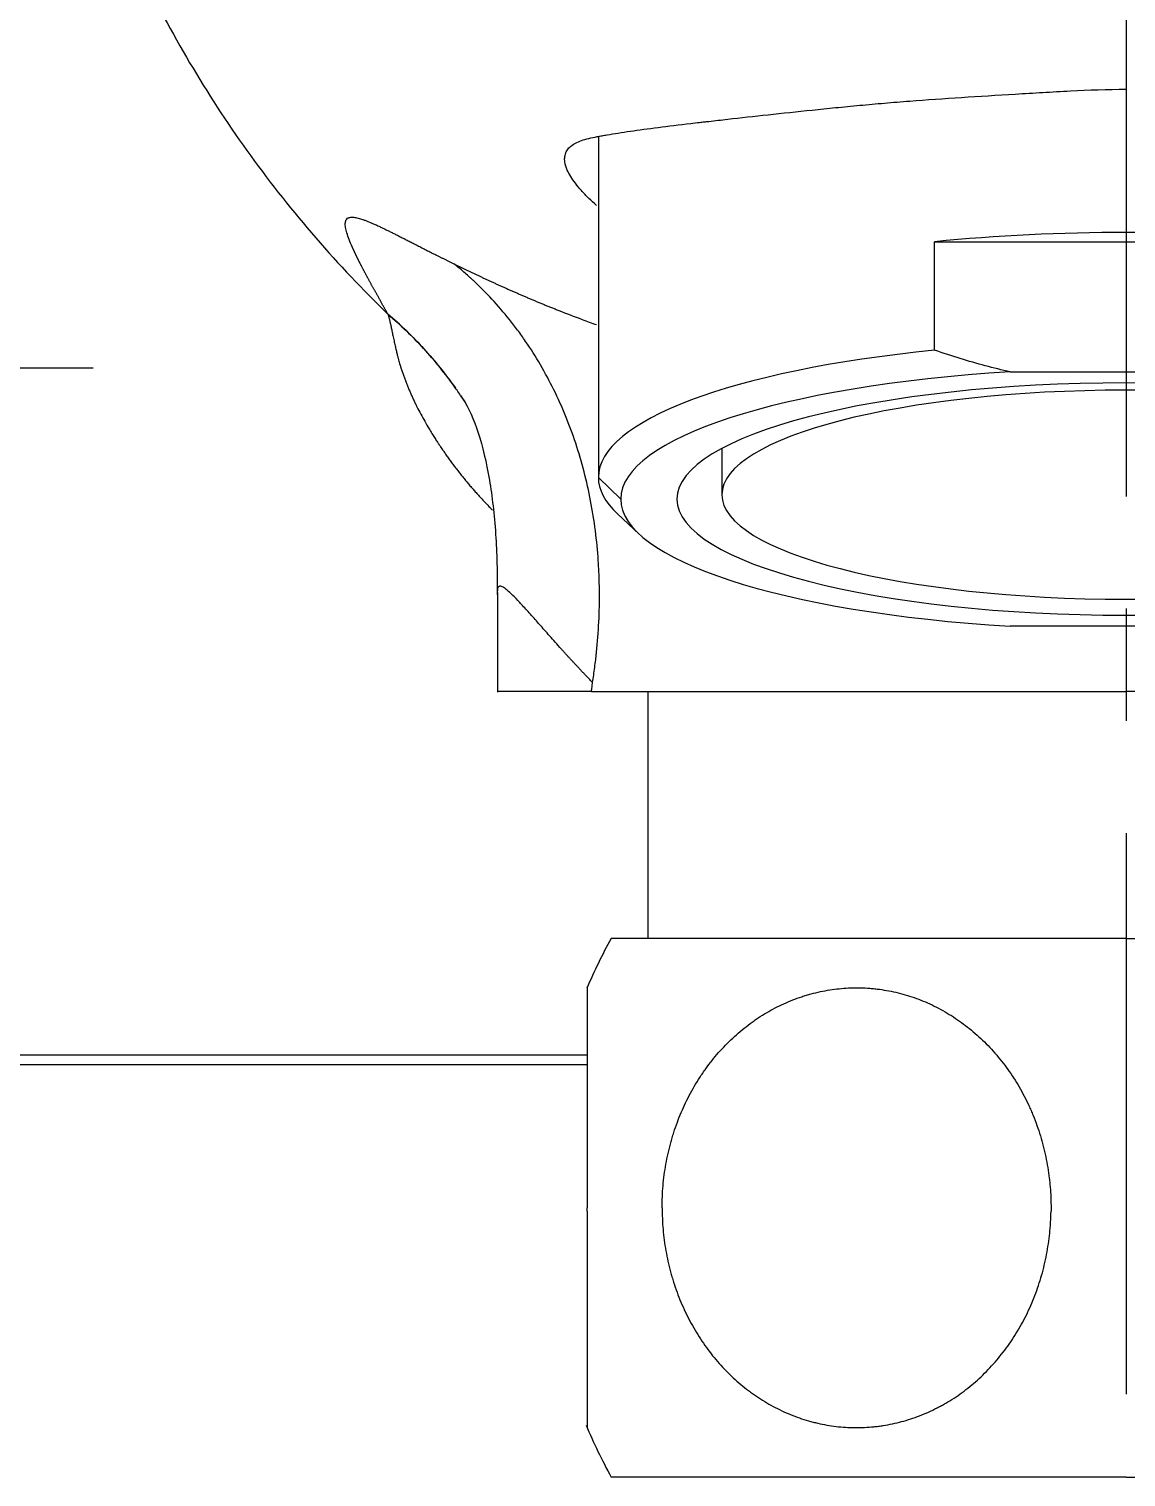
# Model space of a CAD drawing. Extents: x 1171 to 2300, y 0 to 827.
# Drawn here: x 1423.33 to 1447.75, y 225.78 to 258.04 of the extents above; entities that cross this region are included whole.
import ezdxf

# ---------------------------------------------------------------- set-up
doc = ezdxf.new("R2010")
doc.units = 0
doc.header["$LTSCALE"] = 10
doc.header["$MEASUREMENT"] = 0
doc.linetypes.add('CENTER', pattern=[2, 1.25, -0.25, 0.25, -0.25])
doc.layers.add('1', color=7, linetype='CONTINUOUS')

msp = doc.modelspace()

# ---------------------------------------------------------------- linework, layer by layer
at = {"layer": '1', "color": 1, "linetype": 'CENTER', "lineweight": -3}
for p, q in [((1447.754, 340.123), (1447.754, 182.282)), ((1424.754, 250.477), (1360.754, 250.477))]:
    msp.add_line(p, q, dxfattribs=at)
at = {"layer": '1', "color": 7, "linetype": 'Continuous', "lineweight": -3}
for p, q in [((1436.004, 255.631), (1436.004, 248.046)), ((1443.493, 253.295), (1452.015, 253.295)), ((1443.493, 250.88), (1443.493, 253.295)), ((1445.173, 250.397), (1450.335, 250.397)), ((1438.754, 248.691), (1438.754, 247.66)), ((1436.504, 247.563), (1436.004, 248.046)), ((1436.434, 247.231), (1436.915, 246.783)), ((1450.335, 244.729), (1445.173, 244.729)), ((1437.104, 243.277), (1437.104, 237.777)), ((1447.754, 237.777), (1436.288, 237.777)), ((1447.754, 237.777), (1459.22, 237.777)), ((1435.754, 234.963), (1421.312, 234.963)), ((1447.754, 225.777), (1436.288, 225.777)), ((1447.754, 225.777), (1459.22, 225.777))]:
    msp.add_line(p, q, dxfattribs=at)
for start, end in [(151.3146, 156.9847), (202.7959, 208.6854)]:
    msp.add_arc((1447.254, 231.777), 12.5, start, end, dxfattribs=at)
for centre, major_axis, start_param, end_param in [((1447.754, 250.461), (-11.75, 0), 4.34125, 5.083528), ((1447.754, 248.046), (-11.75, 0), 5.083528, 6.283185), ((1447.754, 247.563), (-11.25, 0), 4.943845, 6.283185), ((1447.754, 247.563), (-10, 0), 3.141593, 6.283185), ((1447.754, 247.66), (-9, 0), 3.141593, 6.283185), ((1447.754, 248.046), (11.75, 0), 3.141593, 3.412865), ((1447.754, 247.563), (11.25, 0), 3.141593, 4.480933), ((1447.754, 247.563), (10, 0), 3.141593, 6.283185), ((1447.754, 247.66), (9, 0), 3.141593, 6.283185)]:
    msp.add_ellipse(centre, major_axis=major_axis, ratio=0.258819, start_param=start_param, end_param=end_param, dxfattribs=at)
for points, knots in [([(1423.361, 268.164), (1423.504, 266.612), (1423.792, 265.075), (1424.423, 262.826), (1424.668, 262.085), (1425.22, 260.629), (1425.529, 259.913), (1426.548, 257.811), (1427.351, 256.471), (1429.176, 253.948), (1430.198, 252.767), (1431.318, 251.684)], [0, 0, 0, 0, 0.25, 0.25, 0.375, 0.375, 0.5, 0.5, 0.75, 0.75, 1, 1, 1, 1]), ([(1435.961, 254.105), (1435.902, 254.158), (1435.846, 254.21), (1435.764, 254.291), (1435.735, 254.32), (1435.68, 254.377), (1435.653, 254.406), (1435.578, 254.49), (1435.533, 254.545), (1435.413, 254.702), (1435.353, 254.8), (1435.274, 254.981), (1435.254, 255.064), (1435.254, 255.177), (1435.259, 255.212), (1435.272, 255.254), (1435.275, 255.263), (1435.281, 255.279), (1435.285, 255.287), (1435.296, 255.311), (1435.305, 255.326), (1435.356, 255.4), (1435.417, 255.45), (1435.536, 255.513), (1435.58, 255.533), (1435.678, 255.567), (1435.732, 255.582), (1435.849, 255.61), (1435.913, 255.623), (1436.015, 255.644), (1436.05, 255.65), (1436.123, 255.664), (1436.161, 255.671), (1436.356, 255.704), (1436.529, 255.731), (1436.908, 255.786), (1437.115, 255.814), (1437.563, 255.871), (1437.804, 255.9), (1438.127, 255.938), (1438.193, 255.946), (1438.293, 255.958), (1438.327, 255.962), (1438.395, 255.969), (1438.565, 255.989), (1438.741, 256.009), (1439.173, 256.058), (1439.474, 256.091), (1440.101, 256.16), (1440.428, 256.195), (1440.938, 256.247), (1441.111, 256.265), (1441.376, 256.291), (1441.465, 256.3), (1441.645, 256.317), (1441.916, 256.343), (1442.192, 256.368), (1442.562, 256.4), (1442.749, 256.415), (1443.316, 256.459), (1443.701, 256.486), (1444.484, 256.537), (1444.883, 256.561), (1445.39, 256.591), (1445.493, 256.598), (1445.697, 256.61), (1445.799, 256.616), (1446.105, 256.634), (1446.31, 256.646), (1446.927, 256.677), (1447.339, 256.692), (1447.754, 256.693)], [0, 0, 0, 0, 0.022382, 0.022382, 0.035246, 0.035246, 0.048109, 0.048109, 0.073836, 0.073836, 0.125289, 0.125289, 0.176743, 0.176743, 0.20247, 0.20247, 0.208901, 0.208901, 0.215333, 0.215333, 0.228197, 0.228197, 0.27965, 0.27965, 0.305377, 0.305377, 0.331104, 0.331104, 0.35683, 0.35683, 0.369694, 0.369694, 0.382557, 0.382557, 0.434011, 0.434011, 0.485464, 0.485464, 0.536918, 0.536918, 0.549781, 0.549781, 0.556213, 0.556213, 0.562645, 0.588371, 0.588371, 0.639825, 0.639825, 0.691279, 0.691279, 0.717005, 0.717005, 0.729869, 0.729869, 0.742732, 0.768459, 0.768459, 0.794186, 0.794186, 0.845639, 0.845639, 0.897093, 0.897093, 0.909956, 0.909956, 0.92282, 0.92282, 0.948546, 0.948546, 1, 1, 1, 1]), ([(1431.318, 251.684), (1431.313, 251.694), (1431.301, 251.714), (1431.284, 251.745), (1431.267, 251.775), (1431.25, 251.804), (1431.233, 251.834), (1431.217, 251.863), (1431.201, 251.892), (1431.184, 251.921), (1431.169, 251.949), (1431.153, 251.977), (1431.137, 252.005), (1431.122, 252.033), (1431.106, 252.06), (1431.091, 252.087), (1431.076, 252.114), (1431.061, 252.14), (1431.047, 252.167), (1431.032, 252.193), (1431.018, 252.219), (1431.004, 252.244), (1430.99, 252.269), (1430.976, 252.294), (1430.963, 252.319), (1430.949, 252.344), (1430.936, 252.368), (1430.923, 252.392), (1430.91, 252.416), (1430.897, 252.44), (1430.884, 252.463), (1430.872, 252.486), (1430.859, 252.509), (1430.847, 252.532), (1430.835, 252.554), (1430.823, 252.576), (1430.812, 252.598), (1430.8, 252.62), (1430.789, 252.641), (1430.778, 252.663), (1430.767, 252.684), (1430.756, 252.705), (1430.745, 252.725), (1430.734, 252.745), (1430.724, 252.766), (1430.714, 252.786), (1430.704, 252.805), (1430.694, 252.825), (1430.684, 252.844), (1430.674, 252.863), (1430.665, 252.882), (1430.656, 252.9), (1430.646, 252.919), (1430.637, 252.937), (1430.629, 252.955), (1430.62, 252.973), (1430.611, 252.99), (1430.603, 253.008), (1430.595, 253.025), (1430.587, 253.042), (1430.579, 253.058), (1430.571, 253.075), (1430.564, 253.091), (1430.556, 253.107), (1430.549, 253.123), (1430.542, 253.139), (1430.535, 253.154), (1430.502, 253.227), (1430.452, 253.348), (1430.401, 253.495), (1430.373, 253.615), (1430.366, 253.709), (1430.381, 253.777), (1430.411, 253.814), (1430.445, 253.831), (1430.473, 253.839), (1430.506, 253.843), (1430.542, 253.843), (1430.583, 253.838), (1430.629, 253.83), (1430.679, 253.817), (1430.733, 253.8), (1430.792, 253.78), (1430.856, 253.756), (1430.924, 253.728), (1430.996, 253.697), (1431.074, 253.662), (1431.139, 253.632), (1431.19, 253.607), (1431.225, 253.59), (1431.261, 253.573), (1431.297, 253.555), (1431.334, 253.537), (1431.372, 253.518), (1431.411, 253.499), (1431.45, 253.48), (1431.49, 253.46), (1431.531, 253.439), (1431.572, 253.418), (1431.614, 253.397), (1431.657, 253.375), (1431.7, 253.353), (1431.745, 253.33), (1431.79, 253.307), (1431.836, 253.284), (1431.882, 253.26), (1431.929, 253.236), (1431.977, 253.211), (1432.026, 253.186), (1432.075, 253.161), (1432.126, 253.135), (1432.177, 253.109), (1432.228, 253.083), (1432.281, 253.056), (1432.334, 253.029), (1432.388, 253.002), (1432.443, 252.975), (1432.499, 252.947), (1432.555, 252.919), (1432.612, 252.89), (1432.67, 252.861), (1432.729, 252.833), (1432.769, 252.813), (1432.789, 252.803)], [0, 0, 0, 0, 0.004079, 0.008148, 0.012208, 0.016258, 0.020298, 0.024329, 0.028351, 0.032363, 0.036366, 0.040359, 0.044342, 0.048317, 0.052282, 0.056238, 0.060184, 0.064122, 0.06805, 0.071968, 0.075878, 0.079779, 0.08367, 0.087552, 0.091426, 0.09529, 0.099145, 0.102991, 0.106828, 0.110656, 0.114475, 0.118286, 0.122087, 0.125879, 0.129663, 0.133437, 0.137203, 0.14096, 0.144708, 0.148447, 0.152177, 0.155899, 0.159611, 0.163315, 0.167011, 0.170697, 0.174375, 0.178045, 0.181706, 0.185358, 0.189001, 0.192636, 0.196263, 0.199881, 0.20349, 0.207091, 0.210684, 0.214268, 0.217843, 0.221411, 0.224969, 0.22852, 0.232062, 0.235596, 0.239122, 0.242639, 0.246148, 0.249649, 0.292843, 0.335315, 0.377106, 0.418255, 0.458799, 0.498777, 0.516582, 0.534386, 0.552191, 0.570002, 0.587822, 0.605653, 0.6235, 0.641364, 0.659249, 0.677158, 0.695094, 0.71306, 0.731059, 0.749093, 0.756356, 0.763611, 0.770859, 0.7781, 0.785333, 0.79256, 0.79978, 0.806993, 0.8142, 0.821401, 0.828596, 0.835785, 0.842969, 0.850147, 0.85732, 0.864488, 0.871652, 0.87881, 0.885965, 0.893115, 0.900261, 0.907404, 0.914542, 0.921678, 0.92881, 0.935939, 0.943066, 0.95019, 0.957311, 0.96443, 0.971547, 0.978663, 0.985777, 0.992889, 1, 1, 1, 1]), ([(1435.875, 243.477), (1435.893, 243.59), (1435.917, 243.758), (1435.942, 243.954), (1435.952, 244.044), (1435.956, 244.079), (1435.957, 244.093), (1435.958, 244.1), (1435.96, 244.121), (1435.962, 244.135), (1435.987, 244.374), (1436.004, 244.6), (1436.026, 245.053), (1436.033, 245.393), (1436.025, 245.733), (1436.017, 245.96), (1436.011, 246.073), (1435.974, 246.636), (1435.916, 247.084), (1435.748, 247.961), (1435.638, 248.391), (1435.363, 249.219), (1435.2, 249.618), (1434.826, 250.378), (1434.615, 250.739), (1434.327, 251.16), (1434.268, 251.243), (1434.147, 251.406), (1433.963, 251.645), (1433.769, 251.871), (1433.501, 252.16), (1433.355, 252.306), (1433.204, 252.445), (1433.191, 252.458), (1433.187, 252.462), (1433.178, 252.47), (1433.156, 252.49), (1433.098, 252.542), (1433.044, 252.589), (1432.936, 252.683), (1432.862, 252.744), (1432.787, 252.804)], [0, 0, 0, 0, 0.03125, 0.046875, 0.054688, 0.056641, 0.056641, 0.058594, 0.058594, 0.0625, 0.0625, 0.125, 0.125, 0.1875, 0.21875, 0.21875, 0.25, 0.25, 0.375, 0.375, 0.5, 0.5, 0.625, 0.625, 0.75, 0.75, 0.78125, 0.78125, 0.8125, 0.875, 0.875, 0.9375, 0.941406, 0.941406, 0.943359, 0.943359, 0.945313, 0.953125, 0.96875, 0.96875, 1, 1, 1, 1]), ([(1432.789, 252.803), (1432.799, 252.798), (1432.818, 252.789), (1432.848, 252.774), (1432.878, 252.759), (1432.909, 252.745), (1432.939, 252.73), (1432.97, 252.715), (1433.001, 252.7), (1433.032, 252.685), (1433.063, 252.67), (1433.094, 252.655), (1433.125, 252.64), (1433.157, 252.625), (1433.189, 252.61), (1433.221, 252.594), (1433.253, 252.579), (1433.285, 252.564), (1433.318, 252.549), (1433.351, 252.533), (1433.383, 252.518), (1433.416, 252.502), (1433.45, 252.487), (1433.483, 252.471), (1433.516, 252.456), (1433.55, 252.44), (1433.584, 252.424), (1433.618, 252.409), (1433.652, 252.393), (1433.687, 252.377), (1433.721, 252.361), (1433.756, 252.346), (1433.791, 252.33), (1433.826, 252.314), (1433.861, 252.298), (1433.897, 252.282), (1433.932, 252.266), (1433.968, 252.25), (1434.004, 252.234), (1434.04, 252.218), (1434.076, 252.202), (1434.113, 252.186), (1434.15, 252.17), (1434.186, 252.154), (1434.223, 252.138), (1434.261, 252.122), (1434.298, 252.105), (1434.336, 252.089), (1434.373, 252.073), (1434.411, 252.057), (1434.449, 252.041), (1434.487, 252.024), (1434.526, 252.008), (1434.564, 251.992), (1434.603, 251.976), (1434.642, 251.959), (1434.681, 251.943), (1434.721, 251.927), (1434.76, 251.911), (1434.8, 251.894), (1434.84, 251.878), (1434.88, 251.862), (1434.92, 251.846), (1434.96, 251.829), (1435.001, 251.813), (1435.042, 251.797), (1435.083, 251.781), (1435.277, 251.704), (1435.566, 251.593), (1435.856, 251.487), (1435.966, 251.448)], [0, 0, 0, 0, 0.012557, 0.025088, 0.037595, 0.050077, 0.062535, 0.074968, 0.087378, 0.099763, 0.112124, 0.124461, 0.136775, 0.149065, 0.161332, 0.173576, 0.185796, 0.197994, 0.210169, 0.222321, 0.234451, 0.246558, 0.258643, 0.270707, 0.282748, 0.294768, 0.306766, 0.318742, 0.330698, 0.342632, 0.354546, 0.366438, 0.37831, 0.390162, 0.401993, 0.413804, 0.425595, 0.437367, 0.449118, 0.46085, 0.472563, 0.484257, 0.495932, 0.507588, 0.519225, 0.530844, 0.542444, 0.554027, 0.565591, 0.577138, 0.588666, 0.600178, 0.611672, 0.623149, 0.63461, 0.646053, 0.65748, 0.668891, 0.680285, 0.691663, 0.703026, 0.714373, 0.725704, 0.73702, 0.748321, 0.759607, 0.770878, 0.782134, 0.919145, 1, 1, 1, 1]), ([(1432.977, 249.81), (1432.925, 249.889), (1432.872, 249.967), (1432.601, 250.351), (1432.365, 250.643), (1431.863, 251.191), (1431.597, 251.447), (1431.318, 251.684)], [0, 0, 0, 0, 0.110815, 0.110815, 0.555407, 0.555407, 1, 1, 1, 1]), ([(1431.319, 251.679), (1431.319, 251.679), (1431.32, 251.676), (1431.322, 251.67), (1431.325, 251.661), (1431.329, 251.648), (1431.334, 251.631), (1431.339, 251.611), (1431.346, 251.587), (1431.352, 251.561), (1431.36, 251.531), (1431.368, 251.497), (1431.376, 251.461), (1431.385, 251.421), (1431.394, 251.378), (1431.404, 251.333), (1431.414, 251.284), (1431.424, 251.232), (1431.44, 251.158), (1431.459, 251.065), (1431.483, 250.958), (1431.505, 250.862), (1431.526, 250.777), (1431.545, 250.703), (1431.562, 250.64), (1431.577, 250.587), (1431.59, 250.545), (1431.6, 250.513), (1431.614, 250.468), (1431.635, 250.407), (1431.663, 250.325), (1431.692, 250.245), (1431.722, 250.164), (1431.754, 250.085), (1431.786, 250.006), (1431.82, 249.927), (1431.855, 249.849), (1431.89, 249.771), (1431.927, 249.694), (1431.979, 249.589), (1432.048, 249.457), (1432.137, 249.295), (1432.222, 249.15), (1432.295, 249.029), (1432.354, 248.936), (1432.406, 248.855), (1432.451, 248.786), (1432.489, 248.729), (1432.52, 248.683), (1432.543, 248.649), (1432.575, 248.603), (1432.618, 248.541), (1432.676, 248.46), (1432.735, 248.378), (1432.796, 248.298), (1432.857, 248.217), (1432.92, 248.137), (1432.983, 248.058), (1433.047, 247.979), (1433.113, 247.9), (1433.179, 247.823), (1433.247, 247.745), (1433.315, 247.669), (1433.428, 247.545), (1433.539, 247.428), (1433.629, 247.337), (1433.647, 247.319)], [0, 0, 0, 0, 0.000964, 0.003371, 0.007647, 0.013538, 0.020856, 0.029517, 0.039436, 0.05052, 0.062665, 0.075776, 0.08977, 0.104578, 0.12011, 0.136276, 0.153006, 0.170247, 0.187967, 0.22442, 0.255635, 0.28232, 0.305039, 0.324231, 0.340237, 0.353311, 0.363643, 0.371364, 0.376569, 0.395967, 0.414789, 0.433077, 0.450872, 0.468218, 0.485154, 0.501722, 0.517962, 0.533914, 0.549616, 0.565106, 0.596736, 0.628471, 0.66033, 0.680434, 0.69812, 0.713455, 0.726494, 0.737283, 0.74586, 0.752251, 0.75648, 0.771918, 0.787239, 0.802445, 0.81754, 0.832527, 0.847407, 0.862184, 0.876861, 0.891439, 0.905922, 0.920311, 0.93461, 0.948818, 0.989726, 1, 1, 1, 1]), ([(1431.322, 251.677), (1431.6, 251.44), (1431.867, 251.184), (1432.368, 250.637), (1432.603, 250.347), (1432.82, 250.04)], [0, 0, 0, 0, 0.500563, 0.500563, 1, 1, 1, 1]), ([(1432.988, 249.792), (1433.117, 249.591), (1433.344, 249.089), (1433.586, 248.07), (1433.732, 246.852), (1433.756, 245.914), (1433.754, 245.426)], [0, 0, 0, 0, 0.26762, 0.535456, 0.777042, 1, 1, 1, 1]), ([(1435.875, 243.477), (1435.865, 243.488), (1435.845, 243.509), (1435.815, 243.54), (1435.785, 243.57), (1435.756, 243.601), (1435.728, 243.63), (1435.699, 243.66), (1435.672, 243.689), (1435.645, 243.717), (1435.618, 243.746), (1435.592, 243.773), (1435.566, 243.801), (1435.541, 243.828), (1435.517, 243.854), (1435.492, 243.88), (1435.469, 243.906), (1435.445, 243.931), (1435.422, 243.956), (1435.4, 243.98), (1435.378, 244.004), (1435.356, 244.028), (1435.335, 244.051), (1435.314, 244.074), (1435.294, 244.096), (1435.274, 244.118), (1435.255, 244.14), (1435.236, 244.161), (1435.217, 244.182), (1435.199, 244.202), (1435.14, 244.266), (1435.046, 244.372), (1434.92, 244.513), (1434.805, 244.644), (1434.698, 244.765), (1434.555, 244.927), (1434.386, 245.116), (1434.209, 245.308), (1434.063, 245.455), (1433.948, 245.558), (1433.876, 245.606), (1433.832, 245.622), (1433.806, 245.623), (1433.785, 245.615), (1433.77, 245.597), (1433.759, 245.569), (1433.754, 245.529), (1433.754, 245.495), (1433.755, 245.474)], [0, 0, 0, 0, 0.007858, 0.01563, 0.023315, 0.030913, 0.038425, 0.045849, 0.053187, 0.060436, 0.067599, 0.074673, 0.081659, 0.088558, 0.095368, 0.102089, 0.108722, 0.115266, 0.121721, 0.128087, 0.134363, 0.140551, 0.146648, 0.152657, 0.158575, 0.164403, 0.170142, 0.17579, 0.181349, 0.186816, 0.192194, 0.233787, 0.273916, 0.312572, 0.349751, 0.38545, 0.468909, 0.548867, 0.625485, 0.698963, 0.769555, 0.801651, 0.833728, 0.865822, 0.897969, 0.930204, 0.962564, 1, 1, 1, 1]), ([(1435.852, 243.277), (1435.589, 243.277), (1435.352, 243.277), (1434.925, 243.277), (1434.736, 243.277), (1434.405, 243.277), (1434.263, 243.277), (1434.117, 243.277), (1434.089, 243.277), (1434.037, 243.277), (1434.013, 243.277), (1433.945, 243.277), (1433.906, 243.277), (1433.81, 243.277), (1433.771, 243.277), (1433.757, 243.277), (1433.755, 243.277), (1433.755, 243.277)], [0, 0, 0, 0, 0.194366, 0.194366, 0.388732, 0.388732, 0.583097, 0.583097, 0.631689, 0.631689, 0.68028, 0.68028, 0.777463, 0.777463, 0.971829, 0.971829, 1, 1, 1, 1]), ([(1435.852, 243.277), (1435.856, 243.311), (1435.863, 243.377), (1435.871, 243.444), (1435.875, 243.477)], [0, 0, 0, 0, 0.500004, 1, 1, 1, 1]), ([(1435.852, 243.277), (1436.17, 243.277), (1436.518, 243.277), (1437.079, 243.277), (1437.274, 243.277), (1437.675, 243.277), (1437.883, 243.277), (1438.313, 243.277), (1438.534, 243.277), (1438.82, 243.277), (1438.878, 243.277), (1438.994, 243.277), (1439.052, 243.277), (1439.228, 243.277), (1439.347, 243.277), (1439.946, 243.277), (1440.443, 243.277), (1441.472, 243.277), (1442.004, 243.277), (1442.691, 243.277), (1442.899, 243.277), (1443.11, 243.277), (1443.251, 243.277), (1443.321, 243.277), (1443.676, 243.277), (1443.96, 243.277), (1444.533, 243.277), (1444.821, 243.277), (1445.399, 243.277), (1445.69, 243.277), (1446.275, 243.277), (1446.568, 243.277), (1447.159, 243.277), (1447.456, 243.277), (1447.754, 243.277)], [0, 0, 0, 0, 0.125, 0.125, 0.1875, 0.1875, 0.25, 0.25, 0.3125, 0.3125, 0.328125, 0.328125, 0.34375, 0.34375, 0.375, 0.375, 0.5, 0.5, 0.625, 0.625, 0.65625, 0.671875, 0.671875, 0.6875, 0.6875, 0.75, 0.75, 0.8125, 0.8125, 0.875, 0.875, 0.9375, 0.9375, 1, 1, 1, 1]), ([(1459.656, 243.277), (1459.338, 243.277), (1458.99, 243.277), (1458.429, 243.277), (1458.234, 243.277), (1457.833, 243.277), (1457.625, 243.277), (1457.195, 243.277), (1456.974, 243.277), (1456.688, 243.277), (1456.63, 243.277), (1456.514, 243.277), (1456.456, 243.277), (1456.28, 243.277), (1456.161, 243.277), (1455.562, 243.277), (1455.065, 243.277), (1454.036, 243.277), (1453.504, 243.277), (1452.817, 243.277), (1452.609, 243.277), (1452.398, 243.277), (1452.257, 243.277), (1452.187, 243.277), (1451.832, 243.277), (1451.548, 243.277), (1450.975, 243.277), (1450.687, 243.277), (1450.109, 243.277), (1449.818, 243.277), (1449.233, 243.277), (1448.94, 243.277), (1448.349, 243.277), (1448.052, 243.277), (1447.754, 243.277)], [0, 0, 0, 0, 0.125, 0.125, 0.1875, 0.1875, 0.25, 0.25, 0.3125, 0.3125, 0.328125, 0.328125, 0.34375, 0.34375, 0.375, 0.375, 0.5, 0.5, 0.625, 0.625, 0.65625, 0.671875, 0.671875, 0.6875, 0.6875, 0.75, 0.75, 0.8125, 0.8125, 0.875, 0.875, 0.9375, 0.9375, 1, 1, 1, 1]), ([(1435.754, 236.676), (1435.754, 236.676), (1435.754, 236.676), (1435.754, 236.676), (1435.754, 236.675), (1435.754, 236.673), (1435.754, 236.668), (1435.754, 236.659), (1435.754, 236.636), (1435.754, 236.589), (1435.754, 236.512), (1435.754, 236.443), (1435.754, 236.419), (1435.754, 236.378), (1435.754, 236.364), (1435.754, 236.336), (1435.754, 236.321), (1435.754, 236.245), (1435.754, 236.11), (1435.754, 235.948), (1435.754, 235.773), (1435.754, 235.678), (1435.754, 235.551), (1435.754, 235.526), (1435.754, 235.473), (1435.754, 235.394), (1435.754, 235.311), (1435.754, 235.143), (1435.754, 234.907), (1435.754, 234.652), (1435.754, 234.452), (1435.754, 234.384), (1435.754, 234.28), (1435.754, 234.245), (1435.754, 234.175), (1435.754, 234.14), (1435.754, 233.962), (1435.754, 233.672), (1435.754, 233.37), (1435.754, 233.063), (1435.754, 232.906), (1435.754, 232.707), (1435.754, 232.667), (1435.754, 232.586), (1435.754, 232.466), (1435.754, 232.345), (1435.754, 232.103), (1435.754, 231.94), (1435.754, 231.777)], [0, 0, 0, 0, 0.003153, 0.003153, 0.018729, 0.018729, 0.034304, 0.065456, 0.065456, 0.127759, 0.190062, 0.190062, 0.221213, 0.221213, 0.236789, 0.236789, 0.252365, 0.252365, 0.314668, 0.376971, 0.376971, 0.439274, 0.439274, 0.454849, 0.454849, 0.470425, 0.501576, 0.501576, 0.563879, 0.626182, 0.626182, 0.657334, 0.657334, 0.67291, 0.67291, 0.688485, 0.688485, 0.750788, 0.813091, 0.813091, 0.875394, 0.875394, 0.89097, 0.89097, 0.906546, 0.937697, 0.937697, 1, 1, 1, 1]), ([(1437.424, 231.777), (1437.424, 231.942), (1437.431, 232.105), (1437.46, 232.428), (1437.502, 232.748), (1437.573, 233.063), (1437.626, 233.258), (1437.637, 233.297), (1437.66, 233.374), (1437.672, 233.413), (1437.709, 233.528), (1437.735, 233.604), (1437.819, 233.829), (1437.942, 234.12), (1438.091, 234.396), (1438.211, 234.597), (1438.253, 234.662), (1438.318, 234.76), (1438.34, 234.792), (1438.385, 234.856), (1438.407, 234.887), (1438.522, 235.043), (1438.619, 235.161), (1438.821, 235.386), (1439.033, 235.599), (1439.263, 235.789), (1439.412, 235.899), (1439.443, 235.921), (1439.503, 235.964), (1439.595, 236.026), (1439.688, 236.084), (1439.876, 236.195), (1440.132, 236.328), (1440.398, 236.433), (1440.568, 236.489), (1440.602, 236.5), (1440.671, 236.521), (1440.705, 236.531), (1440.809, 236.559), (1440.878, 236.576), (1441.087, 236.62), (1441.365, 236.664), (1441.646, 236.677), (1441.857, 236.675), (1441.927, 236.673), (1442.033, 236.666), (1442.069, 236.663), (1442.139, 236.657), (1442.175, 236.653), (1442.351, 236.632), (1442.491, 236.607), (1442.767, 236.543), (1443.039, 236.464), (1443.304, 236.355), (1443.5, 236.262), (1443.565, 236.229), (1443.693, 236.159), (1443.757, 236.122), (1443.944, 236.008), (1444.185, 235.841), (1444.411, 235.65), (1444.63, 235.445), (1444.735, 235.336), (1444.937, 235.104), (1445.032, 234.984), (1445.211, 234.733), (1445.379, 234.474), (1445.523, 234.195), (1445.607, 234.015), (1445.623, 233.979), (1445.655, 233.906), (1445.67, 233.869), (1445.716, 233.757), (1445.744, 233.682), (1445.825, 233.456), (1445.918, 233.15), (1445.985, 232.835), (1446.024, 232.595), (1446.035, 232.515), (1446.05, 232.394), (1446.054, 232.353), (1446.062, 232.271), (1446.066, 232.23), (1446.081, 232.026), (1446.086, 231.862), (1446.084, 231.697)], [0, 0, 0, 0, 0.03125, 0.03125, 0.0625, 0.09375, 0.09375, 0.101562, 0.101562, 0.109375, 0.109375, 0.125, 0.125, 0.15625, 0.1875, 0.1875, 0.203125, 0.203125, 0.210937, 0.210937, 0.21875, 0.21875, 0.25, 0.25, 0.28125, 0.3125, 0.3125, 0.320312, 0.320312, 0.328125, 0.34375, 0.34375, 0.375, 0.40625, 0.40625, 0.414062, 0.414062, 0.421875, 0.421875, 0.4375, 0.4375, 0.46875, 0.5, 0.5, 0.515625, 0.515625, 0.523437, 0.523437, 0.53125, 0.53125, 0.5625, 0.5625, 0.59375, 0.625, 0.625, 0.640625, 0.640625, 0.65625, 0.65625, 0.6875, 0.71875, 0.71875, 0.75, 0.75, 0.78125, 0.78125, 0.8125, 0.84375, 0.84375, 0.851563, 0.851563, 0.859375, 0.859375, 0.875, 0.875, 0.90625, 0.9375, 0.9375, 0.953125, 0.953125, 0.960937, 0.960937, 0.96875, 0.96875, 1, 1, 1, 1]), ([(1435.754, 231.697), (1435.754, 231.534), (1435.754, 231.373), (1435.754, 231.053), (1435.754, 230.736), (1435.754, 230.424), (1435.754, 230.232), (1435.754, 230.193), (1435.754, 230.117), (1435.754, 230.079), (1435.754, 229.965), (1435.754, 229.89), (1435.754, 229.668), (1435.754, 229.381), (1435.754, 229.109), (1435.754, 228.912), (1435.754, 228.847), (1435.754, 228.719), (1435.754, 228.656), (1435.754, 228.473), (1435.754, 228.356), (1435.754, 228.135), (1435.754, 227.926), (1435.754, 227.741), (1435.754, 227.633), (1435.754, 227.611), (1435.754, 227.57), (1435.754, 227.509), (1435.754, 227.452), (1435.754, 227.343), (1435.754, 227.213), (1435.754, 227.111), (1435.754, 227.046), (1435.754, 227.026), (1435.754, 226.998), (1435.754, 226.99), (1435.754, 226.974), (1435.754, 226.966), (1435.754, 226.93), (1435.754, 226.891), (1435.754, 226.878), (1435.754, 226.878)], [0, 0, 0, 0, 0.062994, 0.062994, 0.125987, 0.188981, 0.188981, 0.204729, 0.204729, 0.220477, 0.220477, 0.251974, 0.251974, 0.314968, 0.377961, 0.377961, 0.409458, 0.409458, 0.440955, 0.440955, 0.503948, 0.503948, 0.566942, 0.629935, 0.629935, 0.645684, 0.645684, 0.661432, 0.692929, 0.692929, 0.755922, 0.818916, 0.818916, 0.850413, 0.850413, 0.866161, 0.866161, 0.881909, 0.881909, 0.944903, 1, 1, 1, 1]), ([(1437.424, 231.777), (1437.424, 231.614), (1437.431, 231.453), (1437.459, 231.133), (1437.501, 230.816), (1437.57, 230.504), (1437.622, 230.311), (1437.633, 230.273), (1437.655, 230.196), (1437.667, 230.157), (1437.703, 230.043), (1437.729, 229.968), (1437.811, 229.745), (1437.932, 229.456), (1438.078, 229.182), (1438.196, 228.983), (1438.237, 228.917), (1438.321, 228.788), (1438.366, 228.724), (1438.501, 228.538), (1438.596, 228.42), (1438.795, 228.196), (1439.003, 227.983), (1439.229, 227.793), (1439.376, 227.682), (1439.405, 227.66), (1439.465, 227.617), (1439.555, 227.554), (1439.647, 227.496), (1439.832, 227.384), (1440.084, 227.248), (1440.347, 227.141), (1440.547, 227.071), (1440.615, 227.05), (1440.717, 227.02), (1440.752, 227.011), (1440.82, 226.993), (1440.854, 226.985), (1441.026, 226.945), (1441.302, 226.897), (1441.579, 226.88), (1441.857, 226.877), (1441.997, 226.883), (1442.172, 226.901), (1442.207, 226.905), (1442.277, 226.914), (1442.381, 226.929), (1442.485, 226.948), (1442.69, 226.991), (1442.961, 227.064), (1443.225, 227.166), (1443.42, 227.254), (1443.484, 227.285), (1443.58, 227.335), (1443.612, 227.351), (1443.676, 227.386), (1443.708, 227.404), (1443.864, 227.495), (1444.107, 227.654), (1444.334, 227.838), (1444.553, 228.035), (1444.659, 228.14), (1444.812, 228.307), (1444.862, 228.364), (1444.96, 228.481), (1445.007, 228.541), (1445.144, 228.723), (1445.316, 228.976), (1445.465, 229.246), (1445.569, 229.456), (1445.602, 229.527), (1445.665, 229.672), (1445.695, 229.745), (1445.781, 229.968), (1445.881, 230.268), (1445.955, 230.577), (1446.015, 230.891), (1446.039, 231.05), (1446.059, 231.251), (1446.063, 231.292), (1446.07, 231.373), (1446.078, 231.494), (1446.082, 231.616), (1446.084, 231.697)], [0, 0, 0, 0, 0.03125, 0.03125, 0.0625, 0.09375, 0.09375, 0.101562, 0.101562, 0.109375, 0.109375, 0.125, 0.125, 0.15625, 0.1875, 0.1875, 0.203125, 0.203125, 0.21875, 0.21875, 0.25, 0.25, 0.28125, 0.3125, 0.3125, 0.320312, 0.320312, 0.328125, 0.34375, 0.34375, 0.375, 0.40625, 0.40625, 0.421875, 0.421875, 0.429687, 0.429687, 0.4375, 0.4375, 0.46875, 0.5, 0.5, 0.53125, 0.53125, 0.539062, 0.539062, 0.546875, 0.5625, 0.5625, 0.59375, 0.625, 0.625, 0.640625, 0.640625, 0.648437, 0.648437, 0.65625, 0.65625, 0.6875, 0.71875, 0.71875, 0.75, 0.75, 0.765625, 0.765625, 0.78125, 0.78125, 0.8125, 0.84375, 0.84375, 0.859375, 0.859375, 0.875, 0.875, 0.90625, 0.9375, 0.9375, 0.96875, 0.96875, 0.976562, 0.976562, 0.984375, 1, 1, 1, 1])]:
    msp.add_open_spline(points, degree=3, knots=knots, dxfattribs=at)
for points, degree in [([(1445.173, 250.397), (1444.99, 250.438), (1444.622, 250.528), (1444.063, 250.688), (1443.684, 250.813), (1443.493, 250.88)], 3), ([(1432.941, 249.864), (1432.977, 249.811), (1433.012, 249.757), (1433.047, 249.702)], 3), ([(1433.755, 245.468), (1433.755, 243.263)], 1), ([(1435.753, 235.176), (1413.84, 235.176), (1391.927, 235.176), (1370.013, 235.176)], 3), ([(1435.754, 231.697), (1435.754, 231.711), (1435.754, 231.737), (1435.754, 231.764), (1435.754, 231.777)], 3)]:
    msp.add_open_spline(points, degree=degree, dxfattribs=at)

doc.saveas('drawing.dxf')
